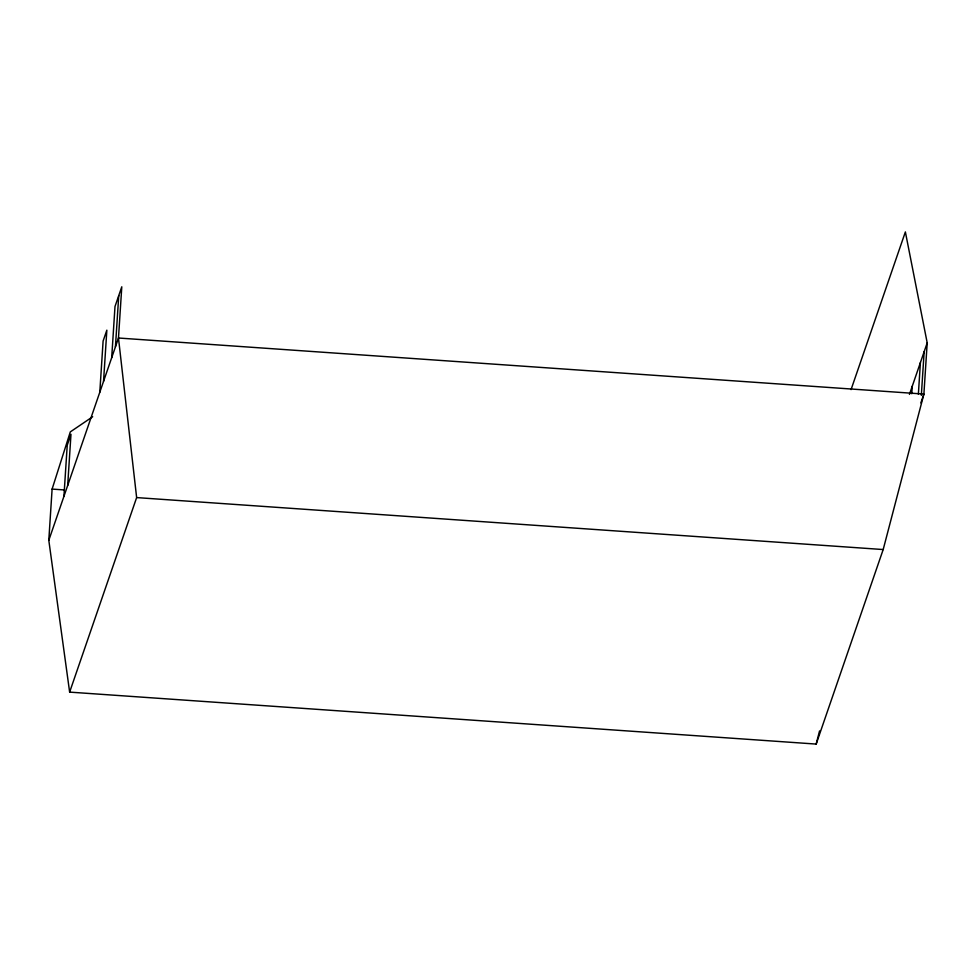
<?xml version="1.0" encoding="UTF-8"?>
<svg xmlns="http://www.w3.org/2000/svg" width="976" height="976" viewBox="0 0 976 976"><rect width="100%" height="100%" fill="white"/><g stroke="black" fill="none" stroke-linecap="round" stroke-linejoin="round"><path stroke-width="1.46" d="M851.06 389.607L905.374 231.922L927.2 342.857L923.894 394.072L883.182 549.549L816.18 744.078L69.638 692.118L48.8 540.301L52.106 489.086L70.309 431.892L92.683 416.74M63.928 496.394L67.234 445.178L70.98 434.308L67.673 485.523M99.796 392.254L103.102 341.051L106.848 330.169L103.541 381.384M111.691 357.728L114.997 306.513L121.793 286.798L118.474 338.013L136.64 497.589L69.638 692.118M115.436 346.858L118.743 295.643M911.779 393.755L912.267 386.228M918.367 394.206L920.405 362.572M921.332 395.378L924.162 351.702M816.18 744.078L819.559 730.914M48.8 540.301L118.474 338.013L923.894 394.072L920.844 402.917M909.449 394.389L927.2 342.857M52.106 489.086L64.27 489.94M136.64 497.589L883.182 549.549"/></g></svg>
